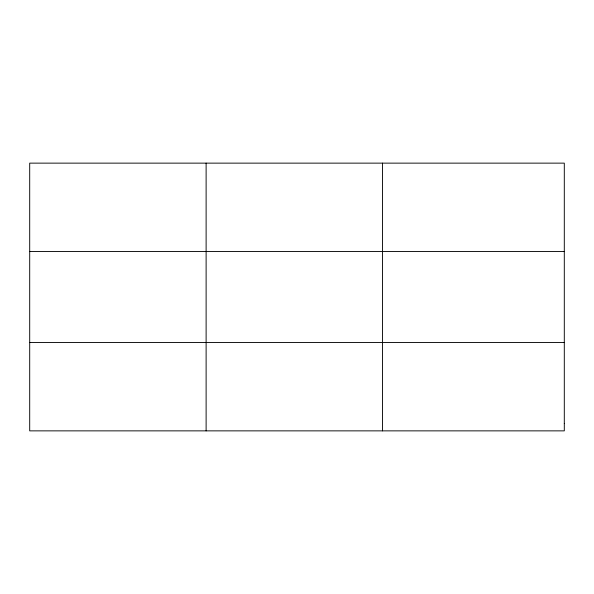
<?xml version="1.0" encoding="UTF-8"?>
<svg xmlns="http://www.w3.org/2000/svg" width="594" height="594" viewBox="0 0 594 594"><rect width="100%" height="100%" fill="white"/><g stroke="black" fill="none" stroke-linecap="round" stroke-linejoin="round"><path stroke-width="0.89" d="M206.118 163.135L206.118 430.865M382.536 163.135L382.536 430.865M29.7 251.485L564.3 251.485M29.7 342.515L564.3 342.515M564.3 423.507L564.3 430.865L29.7 430.865L29.7 163.135L564.3 163.135L564.3 423.507"/></g></svg>
